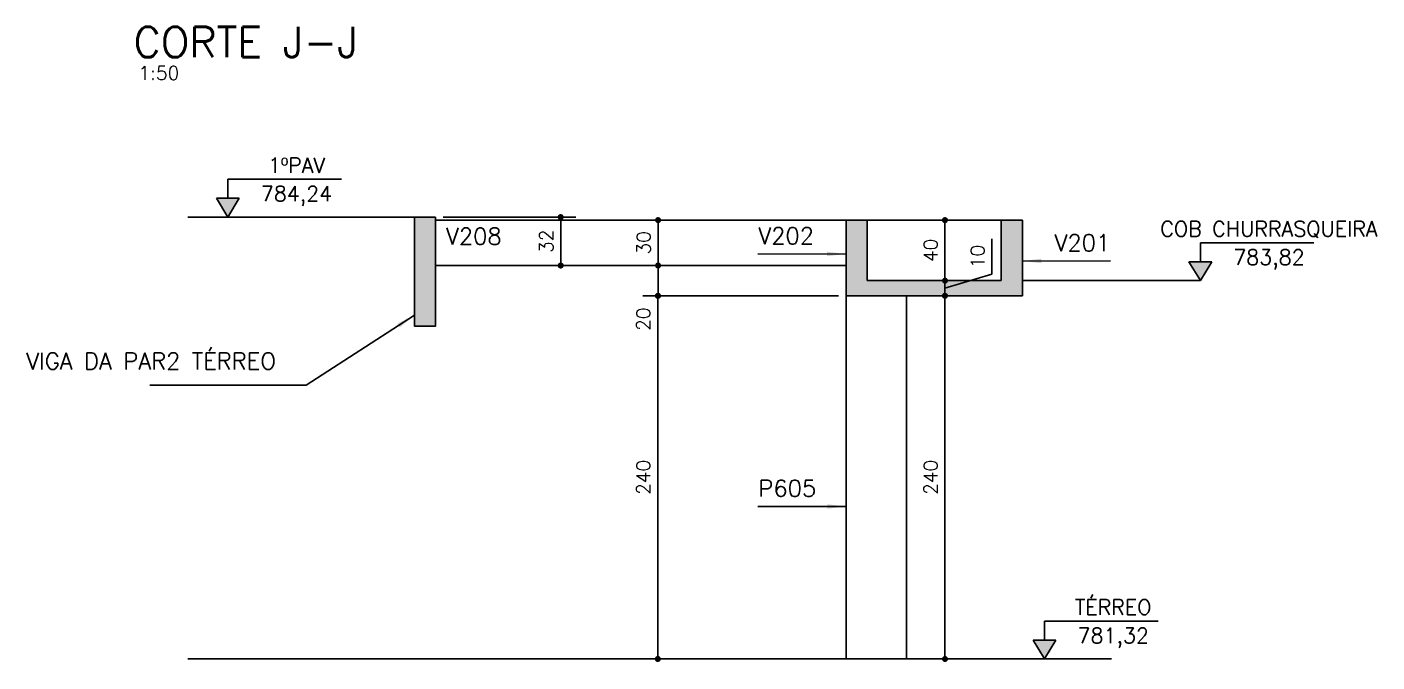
# Model space of a CAD drawing. Extents: x -856 to 20282, y 14720 to 28231.
# Drawn here: x 19390 to 20282, y 21546 to 21966 of the extents above; entities that cross this region are included whole.
import ezdxf
from ezdxf.enums import TextEntityAlignment as Align

# ---------------------------------------------------------------- set-up
doc = ezdxf.new("R2010")
doc.units = 0
doc.layers.get('0').update_dxf_attribs({"linetype": 'CONTINUOUS'})
doc.layers.get('Defpoints').update_dxf_attribs({"linetype": 'CONTINUOUS'})
for name, color, linetype in [('COTA', 1, 'CONTINUOUS'), ('H2', 252, 'CONTINUOUS'), ('LINHA_FINA', 1, 'CONTINUOUS'), ('PENA_1', 1, 'CONTINUOUS'), ('PENA_3', 3, 'CONTINUOUS'), ('PENA_6', 6, 'CONTINUOUS'), ('T1', 2, 'CONTINUOUS'), ('T3', 4, 'CONTINUOUS'), ('TEXTO', 3, 'CONTINUOUS'), ('VIG-D', 2, 'CONTINUOUS')]:
    doc.layers.add(name, color=color, linetype=linetype)
doc.styles.add('COTA', font='romans.shx')
doc.styles.get("Standard").update_dxf_attribs({"font": 'ROMANS.SHX'})
doc.styles.add('TEXTO', font='romans.shx', dxfattribs={"height": 10})
doc.styles.add('Texto1', font='romans.shx', dxfattribs={"height": 9})
doc.styles.add('Texto3', font='romans.shx', dxfattribs={"height": 20})
doc.dimstyles.new('forma', dxfattribs={"dimscale": 5, "dimtxt": 1.8, "dimasz": 0.8, "dimexe": 2, "dimexo": 1, "dimgap": 1, "dimtad": 1, "dimdec": 1, "dimzin": 9, "dimdsep": 46, "dimtxsty": 'COTA', "dimblk1": 'DOT', "dimblk2": 'DOT', "dimsah": 1, "dimcen": 0, "dimdle": 1, "dimclrd": 256, "dimclre": 256, "dimclrt": 2, "dimadec": 0, "dimazin": 0, "dimtfac": 1, "dimtdec": 0, "dimtmove": 0, "dimatfit": 3, "dimfxl": 1, "dimtolj": 1, "dimtzin": 0, "dimarcsym": 0})

# ---------------------------------------------------------------- blocks, each defined once
blk = doc.blocks.new('elevação_d')
at = {"layer": 'LINHA_FINA', "linetype": 'Continuous'}
blk.add_hatch(color=256, dxfattribs=at).paths.add_polyline_path([(0, 0), (1.5, 2.5), (-1.5, 2.5)])
at = {"layer": 'LINHA_FINA'}
for p, q in [((0, 5), (0, 2.5)), ((0, 5), (15, 5)), ((0, 0), (-1.5, 2.5)), ((-1.5, 2.5), (1.5, 2.5)), ((1.5, 2.5), (0, 0))]:
    blk.add_line(p, q, dxfattribs=at)
at = {"layer": 'TEXTO', "linetype": 'Continuous', "style": 'TEXTO'}
for p in [(9.07, 5.25), (9.07, 1.5)]:
    blk.add_attdef('XXXX.XX', text='', height=2, dxfattribs=at).set_placement(p, align=Align.BOTTOM_CENTER)
blk = doc.blocks.new('ss')
at = {"layer": 'LINHA_FINA'}
blk.add_solid([(0, 0), (-2.5, -0.29), (-2.5, 0.3)], dxfattribs=at)
blk = doc.blocks.new('_Dot')
at = {"color": 0, "linetype": 'ByBlock', "lineweight": -2}
blk.add_line((-0.5, 0), (-1, 0), dxfattribs=at)
at = {"color": 0, "linetype": 'ByBlock', "const_width": 0.5}
blk.add_lwpolyline([(-0.25, 0, 1), (0.25, 0, 1)], format="xyb", close=True, dxfattribs=at)
blk = doc.blocks.new('*D684')
at = {"layer": 'COTA', "lineweight": -2, "transparency": 16777216}
for p, q in [((19925.88, 21788.17), (19796.52, 21788.17)), ((19806.52, 21552.17), (19806.52, 21784.17)), ((19806.13, 21548.17), (19816.52, 21548.17))]:
    blk.add_line(p, q, dxfattribs=at)
at = {"layer": 'Defpoints', "color": 0, "transparency": 16777216}
for p in [(19806.52, 21788.17), (19930.88, 21788.17), (19801.13, 21548.17)]:
    blk.add_point(p, dxfattribs=at)
at = {"layer": 'COTA', "lineweight": -2, "transparency": 16777216, "xscale": 4, "yscale": 4, "zscale": 4}
for p, rotation in [((19806.52, 21788.17), 90), ((19806.52, 21548.17), 270)]:
    blk.add_blockref('_Dot', p, dxfattribs=dict(at, rotation=rotation))
at = {"layer": 'COTA', "color": 2, "transparency": 16777216, "insert": (19797.02, 21668.17), "char_height": 9, "attachment_point": 5, "rotation": 90, "style": 'COTA'}
blk.add_mtext('\\A1;240 ', dxfattribs=at)
blk = doc.blocks.new('*D685')
at = {"layer": 'COTA', "lineweight": -2, "transparency": 16777216}
for p, q in [((19811.7, 21808.19), (19816.7, 21808.19)), ((19806.7, 21792.17), (19806.7, 21804.19)), ((19925.88, 21788.17), (19796.7, 21788.17))]:
    blk.add_line(p, q, dxfattribs=at)
at = {"layer": 'Defpoints', "color": 0, "transparency": 16777216}
for p in [(19806.7, 21808.19), (19806.7, 21808.19), (19930.88, 21788.17)]:
    blk.add_point(p, dxfattribs=at)
at = {"layer": 'COTA', "lineweight": -2, "transparency": 16777216, "xscale": 4, "yscale": 4, "zscale": 4}
for p, rotation in [((19806.7, 21808.19), 90), ((19806.7, 21788.17), 270)]:
    blk.add_blockref('_Dot', p, dxfattribs=dict(at, rotation=rotation))
at = {"layer": 'COTA', "color": 2, "transparency": 16777216, "insert": (19797.02, 21772.67), "char_height": 9, "attachment_point": 5, "rotation": 90, "style": 'COTA'}
blk.add_mtext('\\A1;20 ', dxfattribs=at)
blk = doc.blocks.new('*D686')
at = {"layer": 'COTA', "lineweight": -2, "transparency": 16777216}
for p, q in [((19811.52, 21838.17), (19796.7, 21838.17)), ((19806.7, 21812.19), (19806.7, 21834.17)), ((19811.7, 21808.19), (19816.7, 21808.19))]:
    blk.add_line(p, q, dxfattribs=at)
at = {"layer": 'Defpoints', "color": 0, "transparency": 16777216}
for p in [(19806.7, 21838.17), (19816.52, 21838.17), (19806.7, 21808.19)]:
    blk.add_point(p, dxfattribs=at)
at = {"layer": 'COTA', "lineweight": -2, "transparency": 16777216, "xscale": 4, "yscale": 4, "zscale": 4}
for p, rotation in [((19806.7, 21838.17), 90), ((19806.7, 21808.19), 270)]:
    blk.add_blockref('_Dot', p, dxfattribs=dict(at, rotation=rotation))
at = {"layer": 'COTA', "color": 2, "transparency": 16777216, "insert": (19797.2, 21823.18), "char_height": 9, "attachment_point": 5, "rotation": 90, "style": 'COTA'}
blk.add_mtext('\\A1;30 ', dxfattribs=at)
blk = doc.blocks.new('*D687')
at = {"layer": 'COTA', "lineweight": -2, "transparency": 16777216}
for p, q in [((20027.24, 21802.47), (20027.24, 21825.76)), ((19996.24, 21802.17), (19996.24, 21806.17)), ((19996.24, 21793.17), (20027.24, 21802.47)), ((19996.24, 21788.17), (19996.24, 21798.17)), ((19996.24, 21788.17), (19996.24, 21798.17)), ((19999.18, 21798.17), (20006.24, 21798.17)), ((19990.34, 21788.17), (20006.24, 21788.17)), ((19996.24, 21784.17), (19996.24, 21780.17))]:
    blk.add_line(p, q, dxfattribs=at)
at = {"layer": 'Defpoints', "color": 0, "transparency": 16777216}
for p in [(19994.18, 21798.17), (19996.24, 21798.17), (19985.34, 21788.17)]:
    blk.add_point(p, dxfattribs=at)
at = {"layer": 'COTA', "lineweight": -2, "transparency": 16777216, "xscale": 4, "yscale": 4, "zscale": 4}
for p, rotation in [((19996.24, 21798.17), 270), ((19996.24, 21788.17), 90)]:
    blk.add_blockref('_Dot', p, dxfattribs=dict(at, rotation=rotation))
at = {"layer": 'COTA', "color": 2, "transparency": 16777216, "insert": (20017.74, 21814.11), "char_height": 9, "attachment_point": 5, "rotation": 90, "style": 'COTA'}
blk.add_mtext('\\A1;10 ', dxfattribs=at)
blk = doc.blocks.new('*D688')
at = {"layer": 'COTA', "lineweight": -2, "transparency": 16777216}
for p, q in [((19949.91, 21838.17), (20006.24, 21838.17)), ((19996.24, 21802.17), (19996.24, 21834.17)), ((19999.18, 21798.17), (20006.24, 21798.17))]:
    blk.add_line(p, q, dxfattribs=at)
at = {"layer": 'Defpoints', "color": 0, "transparency": 16777216}
for p in [(19944.91, 21838.17), (19996.24, 21838.17), (19994.18, 21798.17)]:
    blk.add_point(p, dxfattribs=at)
at = {"layer": 'COTA', "lineweight": -2, "transparency": 16777216, "xscale": 4, "yscale": 4, "zscale": 4}
for p, rotation in [((19996.24, 21838.17), 90), ((19996.24, 21798.17), 270)]:
    blk.add_blockref('_Dot', p, dxfattribs=dict(at, rotation=rotation))
at = {"layer": 'COTA', "color": 2, "transparency": 16777216, "insert": (19986.74, 21818.17), "char_height": 9, "attachment_point": 5, "rotation": 90, "style": 'COTA'}
blk.add_mtext('\\A1;40 ', dxfattribs=at)
blk = doc.blocks.new('*D708')
at = {"layer": 'COTA', "lineweight": -2, "transparency": 16777216}
for p, q in [((19990.34, 21788.17), (20006.24, 21788.17)), ((19996.24, 21784.17), (19996.24, 21552.17)), ((19996.95, 21548.17), (19986.24, 21548.17))]:
    blk.add_line(p, q, dxfattribs=at)
at = {"layer": 'Defpoints', "color": 0, "transparency": 16777216}
for p in [(19985.34, 21788.17), (19996.24, 21548.17), (20001.95, 21548.17)]:
    blk.add_point(p, dxfattribs=at)
at = {"layer": 'COTA', "lineweight": -2, "transparency": 16777216, "xscale": 4, "yscale": 4, "zscale": 4}
for p, rotation in [((19996.24, 21788.17), 90), ((19996.24, 21548.17), 270)]:
    blk.add_blockref('_Dot', p, dxfattribs=dict(at, rotation=rotation))
at = {"layer": 'COTA', "color": 2, "transparency": 16777216, "insert": (19986.74, 21668.17), "char_height": 9, "attachment_point": 5, "rotation": 90, "style": 'COTA'}
blk.add_mtext('\\A1;240 ', dxfattribs=at)
blk = doc.blocks.new('*D715')
at = {"layer": 'COTA', "lineweight": -2, "transparency": 16777216}
for p, q in [((19664.73, 21840.17), (19752.35, 21840.17)), ((19742.35, 21812.17), (19742.35, 21836.17)), ((19679.27, 21808.17), (19752.35, 21808.17))]:
    blk.add_line(p, q, dxfattribs=at)
at = {"layer": 'Defpoints', "color": 0, "transparency": 16777216}
for p in [(19659.73, 21840.17), (19742.35, 21840.17), (19674.27, 21808.17)]:
    blk.add_point(p, dxfattribs=at)
at = {"layer": 'COTA', "lineweight": -2, "transparency": 16777216, "xscale": 4, "yscale": 4, "zscale": 4}
for p, rotation in [((19742.35, 21840.17), 90), ((19742.35, 21808.17), 270)]:
    blk.add_blockref('_Dot', p, dxfattribs=dict(at, rotation=rotation))
at = {"layer": 'COTA', "color": 2, "transparency": 16777216, "insert": (19732.85, 21824.17), "char_height": 9, "attachment_point": 5, "rotation": 90, "style": 'COTA'}
blk.add_mtext('\\A1;32 ', dxfattribs=at)

msp = doc.modelspace()

# ---------------------------------------------------------------- hatches: boundary and pattern name
at = {"layer": 'H2'}
for points in [[(19659.73, 21840.17), (19659.73, 21768.17), (19645.73, 21768.17), (19645.73, 21840.17)], [(19930.88, 21838.17), (19930.88, 21788.17), (19944.91, 21788.17), (20047.38, 21788.17), (20047.38, 21838.17), (20033.38, 21838.17), (20033.38, 21798.17), (19944.91, 21798.17), (19944.91, 21838.17)]]:
    msp.add_hatch(color=256, dxfattribs=at).paths.add_polyline_path(points)

# ---------------------------------------------------------------- linework, layer by layer
at = {"layer": 'LINHA_FINA'}
for p, q in [((19872.59, 21815.8), (19930.88, 21815.78)), ((20105.68, 21811.19), (20047.38, 21811.16)), ((19574.15, 21729.1), (19645.73, 21775.31)), ((19470.97, 21729.1), (19574.15, 21729.1)), ((19872.65, 21648.94), (19930.94, 21648.92))]:
    msp.add_line(p, q, dxfattribs=at)
at = {"layer": 'PENA_1'}
for p, q in [((19930.88, 21548.17), (19930.88, 21788.17)), ((19970.88, 21548.17), (19970.88, 21788.17))]:
    msp.add_line(p, q, dxfattribs=at)
at = {"layer": 'PENA_3'}
for p, q in [((19930.88, 21838.17), (19659.73, 21838.17)), ((19930.88, 21838.17), (19930.88, 21788.17)), ((19944.91, 21838.17), (19930.88, 21838.17)), ((19944.91, 21798.17), (19944.91, 21838.17)), ((19944.91, 21838.17), (20033.38, 21838.17)), ((20047.38, 21838.17), (20033.38, 21838.17)), ((20033.38, 21838.17), (20033.38, 21798.17)), ((20047.38, 21788.17), (20047.38, 21838.17)), ((19659.73, 21808.17), (19930.88, 21808.17)), ((20033.38, 21798.17), (19944.91, 21798.17)), ((19930.88, 21788.17), (20047.38, 21788.17))]:
    msp.add_line(p, q, dxfattribs=at)
msp.add_lwpolyline([(19659.73, 21840.17), (19659.73, 21768.17), (19645.73, 21768.17), (19645.73, 21840.17)], close=True, dxfattribs=at)
at = {"layer": 'PENA_6'}
for p, q in [((19645.73, 21840.17), (19495.93, 21840.17)), ((20164.94, 21798.17), (20047.38, 21798.17)), ((20106.34, 21548.17), (19495.93, 21548.17))]:
    msp.add_line(p, q, dxfattribs=at)

# ---------------------------------------------------------------- block references
at = {"layer": 'COTA'}
ref = msp.add_blockref('elevação_d', (19522.47, 21840.17), dxfattribs=dict(at, xscale=5, yscale=5, zscale=5))
ref.add_attrib('XXXX.XX', '1ºPAV', dxfattribs={"layer": 'TEXTO', "linetype": 'Continuous', "height": 10, "style": 'TEXTO'}).set_placement((19567.83, 21866.42), align=Align.BOTTOM_CENTER)
ref.add_attrib('XXXX.XX', '784,24', dxfattribs={"layer": 'TEXTO', "linetype": 'Continuous', "height": 10, "style": 'TEXTO'}).set_placement((19567.83, 21847.67), align=Align.BOTTOM_CENTER)
ref = msp.add_blockref('elevação_d', (20164.94, 21798.17), dxfattribs=dict(at, xscale=5, yscale=5, zscale=5))
ref.add_attrib('XXXX.XX', 'COB CHURRASQUEIRA', dxfattribs={"layer": 'TEXTO', "linetype": 'Continuous', "height": 10, "style": 'TEXTO'}).set_placement((20210.29, 21824.42), align=Align.BOTTOM_CENTER)
ref.add_attrib('XXXX.XX', '783,82', dxfattribs={"layer": 'TEXTO', "linetype": 'Continuous', "height": 10, "style": 'TEXTO'}).set_placement((20210.29, 21805.67), align=Align.BOTTOM_CENTER)
at = {"layer": 'COTA', "yscale": 5, "zscale": 5}
for p, xscale, rotation in [((19930.88, 21815.78), 5, 359.968), ((20047.38, 21811.16), -5, 0.03200000000004977), ((19930.94, 21648.92), 5, 359.968)]:
    msp.add_blockref('ss', p, dxfattribs=dict(at, xscale=xscale, rotation=rotation))
at = {"layer": 'COTA'}
ref = msp.add_blockref('elevação_d', (20062.04, 21548.17), dxfattribs=dict(at, xscale=5, yscale=5, zscale=5))
ref.add_attrib('XXXX.XX', 'TÉRREO', dxfattribs={"layer": 'TEXTO', "linetype": 'Continuous', "height": 10, "style": 'TEXTO'}).set_placement((20107.4, 21574.42), align=Align.BOTTOM_CENTER)
ref.add_attrib('XXXX.XX', '781,32', dxfattribs={"layer": 'TEXTO', "linetype": 'Continuous', "height": 10, "style": 'TEXTO'}).set_placement((20107.4, 21555.67), align=Align.BOTTOM_CENTER)
at = {"layer": 'PENA_3', "xscale": 5, "yscale": 5, "zscale": 5, "rotation": 32.84799999999996}
msp.add_blockref('ss', (19645.73, 21775.31), dxfattribs=at)

# ---------------------------------------------------------------- texts
at = {"layer": 'T1', "style": 'Texto1'}
msp.add_text('1:50', height=9, dxfattribs=at).set_placement((19463.39, 21930.89))
at = {"layer": 'T3', "style": 'Texto3'}
msp.add_text('CORTE J-J', height=20, dxfattribs=at).set_placement((19460.17, 21945.8))
at = {"layer": 'VIG-D', "linetype": 'Continuous'}
for s, p in [('V202', (19872.95, 21822.3)), ('V208', (19666.63, 21822.01)), ('V201', (20068.65, 21817.68)), ('VIGA DA PAR2 TÉRREO', (19389.3, 21739.56)), ('P605', (19873.01, 21655.44))]:
    msp.add_text(s, height=11, dxfattribs=at).set_placement(p)

# ---------------------------------------------------------------- dimensions: what is measured, and where the dimension line sits
at = {"layer": 'COTA'}
for base, p1, p2, override, picture, middle in [((19742.35, 21840.17), (19674.27, 21808.17), (19659.73, 21840.17), {"dimpost": ' '}, '*D715', (19732.85, 21824.17)), ((19806.7, 21838.17), (19806.7, 21808.19), (19816.52, 21838.17), {"dimpost": ' ', "dimtmove": 1}, '*D686', (19797.2, 21823.18)), ((19996.24, 21838.17), (19994.18, 21798.17), (19944.91, 21838.17), {"dimpost": ' ', "dimtmove": 1}, '*D688', (19986.74, 21818.17)), ((19996.24, 21798.17), (19985.34, 21788.17), (19994.18, 21798.17), {"dimpost": ' ', "dimtmove": 1}, '*D687', (20017.74, 21807.47)), ((19806.52, 21788.17), (19801.13, 21548.17), (19930.88, 21788.17), {"dimpost": ' '}, '*D684', (19797.02, 21668.17)), ((19996.24, 21548.17), (19985.34, 21788.17), (20001.95, 21548.17), {"dimpost": ' ', "dimtmove": 1}, '*D708', (19986.74, 21668.17))]:
    dim = msp.add_linear_dim(base=base, p1=p1, p2=p2, angle=90, dimstyle='forma', override=override, dxfattribs=at)
    dim.commit()
    dim.dimension.update_dxf_attribs({"geometry": picture, "text_midpoint": middle})
dim = msp.add_linear_dim(base=(19806.7, 21808.19), p1=(19930.88, 21788.17), p2=(19806.7, 21808.19), angle=90, dimstyle='forma', override={"dimpost": ' ', "dimtmove": 1}, dxfattribs=at)
dim.commit()
dim.dimension.update_dxf_attribs({"geometry": '*D685', "text_midpoint": (19806.52, 21772.67), "dimtype": 160})

doc.saveas('drawing.dxf')
